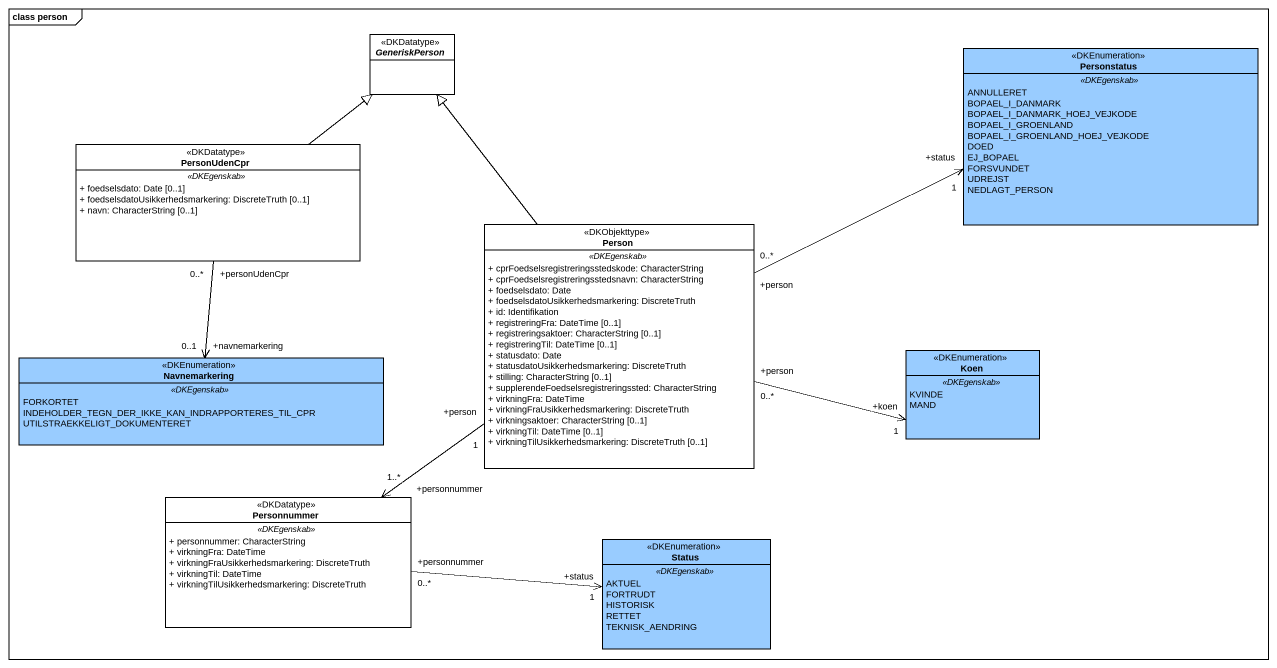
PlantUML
@startuml
mainframe class person
hide circle
hide empty members
skinparam classAttributeIconSize 0
abstract class GeneriskPerson <<DKDatatype>>
enum Personstatus <<DKEnumeration>> #99CCFF {
  .. <<DKEgenskab>> ..
  ANNULLERET
  BOPAEL_I_DANMARK
  BOPAEL_I_DANMARK_HOEJ_VEJKODE
  BOPAEL_I_GROENLAND
  BOPAEL_I_GROENLAND_HOEJ_VEJKODE
  DOED
  EJ_BOPAEL
  FORSVUNDET
  UDREJST
  NEDLAGT_PERSON
}
class PersonUdenCpr <<DKDatatype>> {
  .. <<DKEgenskab>> ..
  + foedselsdato: Date [0..1]
  + foedselsdatoUsikkerhedsmarkering: DiscreteTruth [0..1]
  + navn: CharacterString [0..1]
}
class "Person" as Person_ <<DKObjekttype>> {
  .. <<DKEgenskab>> ..
  + cprFoedselsregistreringsstedskode: CharacterString
  + cprFoedselsregistreringsstedsnavn: CharacterString
  + foedselsdato: Date
  + foedselsdatoUsikkerhedsmarkering: DiscreteTruth
  + id: Identifikation
  + registreringFra: DateTime [0..1]
  + registreringsaktoer: CharacterString [0..1]
  + registreringTil: DateTime [0..1]
  + statusdato: Date
  + statusdatoUsikkerhedsmarkering: DiscreteTruth
  + stilling: CharacterString [0..1]
  + supplerendeFoedselsregistreringssted: CharacterString
  + virkningFra: DateTime
  + virkningFraUsikkerhedsmarkering: DiscreteTruth
  + virkningsaktoer: CharacterString [0..1]
  + virkningTil: DateTime [0..1]
  + virkningTilUsikkerhedsmarkering: DiscreteTruth [0..1]
}
enum Navnemarkering <<DKEnumeration>> #99CCFF {
  .. <<DKEgenskab>> ..
  FORKORTET
  INDEHOLDER_TEGN_DER_IKKE_KAN_INDRAPPORTERES_TIL_CPR
  UTILSTRAEKKELIGT_DOKUMENTERET
}
enum Koen <<DKEnumeration>> #99CCFF {
  .. <<DKEgenskab>> ..
  KVINDE
  MAND
}
class Personnummer <<DKDatatype>> {
  .. <<DKEgenskab>> ..
  + personnummer: CharacterString
  + virkningFra: DateTime
  + virkningFraUsikkerhedsmarkering: DiscreteTruth
  + virkningTil: DateTime
  + virkningTilUsikkerhedsmarkering: DiscreteTruth
}
enum Status <<DKEnumeration>> #99CCFF {
  .. <<DKEgenskab>> ..
  AKTUEL
  FORTRUDT
  HISTORISK
  RETTET
  TEKNISK_AENDRING
}
PersonUdenCpr -up-|> GeneriskPerson
PersonUdenCpr "+personUdenCpr\n0..*" --> "+navnemarkering\n0..1" Navnemarkering
Person_ -up-|> GeneriskPerson
Person_ "+person\n0..*" -right-> "+status\n1" Personstatus
Person_ "+person\n0..*" -right-> "+koen\n1" Koen
Person_ "+person\n1" --> "+personnummer\n1..*" Personnummer
Personnummer "+personnummer\n0..*" -right-> "+status\n1" Status
@enduml
